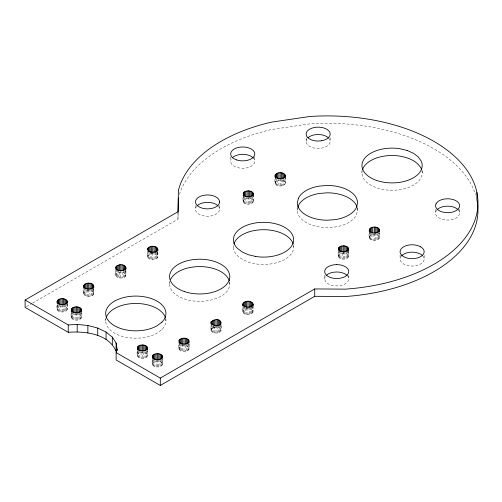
<?xml version="1.0" encoding="UTF-8"?>
<svg xmlns="http://www.w3.org/2000/svg" width="502" height="502" viewBox="0 0 502 502"><rect width="100%" height="100%" fill="white"/><g stroke="black" fill="none" stroke-linecap="round" stroke-linejoin="round"><path stroke-width="0.38" stroke-dasharray="2.51 1.88" d="M32.542 303.108L177.984 219.142L178.097 213.074M210.947 329.852C212.409 326.055 219.932 326.049 221.137 330.059C219.895 333.955 213.306 333.893 211.078 330.887L210.947 324.687M57.134 309.05C58.163 304.764 67.626 305.009 67.193 309.816C65.913 311.867 63.126 312.162 60.924 311.905C57.065 311.786 56.343 307.745 57.134 304.62M71.284 317.22C72.319 312.934 81.776 313.179 81.349 317.986C80.069 320.038 77.283 320.332 75.08 320.075C70.813 319.937 70.644 315.3 71.284 312.056M83.57 293.507C84.606 289.221 94.062 289.466 93.636 294.272C92.349 296.324 89.569 296.619 87.361 296.362C83.1 296.224 82.924 291.587 83.57 288.343M115.692 275.09C116.728 270.804 126.184 271.049 125.751 275.855C124.471 277.907 121.685 278.202 119.482 277.945C115.623 277.826 114.902 273.785 115.692 270.66M147.613 256.654C148.648 252.374 158.105 252.613 157.678 257.419C156.398 259.478 153.612 259.772 151.409 259.509C147.55 259.396 146.829 255.355 147.613 252.23M137.291 355.328C138.326 351.042 147.783 351.287 147.35 356.094C146.069 358.146 143.283 358.441 141.081 358.183C137.228 358.064 136.506 354.023 137.291 350.904M152.338 364.019C153.374 359.733 162.83 359.972 162.403 364.785C161.123 366.837 158.337 367.131 156.135 366.874C152.275 366.755 151.554 362.714 152.338 359.589M178.888 348.539C179.923 344.253 189.379 344.497 188.953 349.304C187.673 351.356 184.887 351.651 182.684 351.394C178.825 351.274 178.103 347.233 178.888 344.115M219.575 205.6L219.161 211.091A12.042 6.953 0 0 1 210.645 216.011L207.527 216.243A12.042 6.953 0 0 1 196.615 206.353M243.144 201.239C244.179 196.96 253.635 197.198 253.209 202.005C251.929 204.057 249.143 204.352 246.94 204.094C241.914 203.875 242.88 198.07 243.144 194.6M242.824 311.623C243.859 307.343 253.315 307.582 252.889 312.388C251.609 314.447 248.823 314.741 246.62 314.478C242.353 314.34 242.184 309.703 242.824 306.465M275.09 183.054C276.125 178.775 285.588 179.013 285.155 183.82C283.875 185.878 281.089 186.173 278.886 185.909C274.625 185.778 274.45 181.134 275.09 177.896M357.537 207.997L357.537 210.206L356.514 214.705A30.114 17.382 0 0 1 335.223 226.998L327.429 227.594A30.114 17.382 0 0 1 297.316 210.206L297.692 208.556M338.354 256.208C339.396 251.91 348.846 252.167 348.419 256.974C347.133 259.026 344.353 259.321 342.144 259.063C338.292 258.944 337.57 254.903 338.354 251.784M369.271 237.427C370.313 233.135 379.757 233.386 379.33 238.193C378.05 240.251 375.264 240.546 373.061 240.282C369.208 240.163 368.487 236.128 369.271 233.003M458.025 209.623A12.042 6.953 0 0 1 447.596 220.052L444.477 219.813A12.042 6.953 0 0 1 435.548 213.099L435.962 211.298A12.042 6.953 0 0 1 436.677 210.156M26.455 306.628L31.864 303.503M213.457 327.499L214.693 327.204M161.594 329.751L162.177 329.896M306.094 137.786L306.502 143.277A12.042 6.953 0 0 0 318.136 148.429L321.255 148.19A12.042 6.953 0 0 0 330.184 141.476L329.77 139.675A12.042 6.953 0 0 0 328.572 138M324.668 275.253L325.083 280.743A12.042 6.953 0 0 0 338.285 285.839A12.042 6.953 0 0 0 348.758 278.943L348.35 277.142A12.042 6.953 0 0 0 347.146 275.466M459.637 209.409L459.637 213.099M435.548 209.409L435.548 213.099M424.165 255.418L424.165 259.107M422.188 170.674L422.188 172.883M400.075 254.683L400.075 259.107M379.506 233.003L379.506 237.427M379.33 231.554L379.33 238.193M378.822 231.529L378.822 238.908M378.006 233.129L378.006 239.517M376.946 232.614L376.946 239.987M375.716 232.909L375.716 240.282M374.385 233.744L374.385 240.383M373.061 234.384L373.061 240.282M371.831 234.089L371.831 239.987M370.771 233.129L370.771 239.517M369.955 231.529L369.955 238.908M369.441 231.554L369.441 238.193M361.967 170.674L361.967 172.883M348.758 275.253L348.758 278.943M348.589 251.784L348.589 256.208M348.419 250.335L348.419 256.974M347.905 250.31L347.905 257.683M347.089 250.925L347.089 258.298M346.029 251.389L346.029 258.768M344.799 251.684L344.799 259.063M343.475 251.784L343.475 259.164M342.144 253.159L342.144 259.063M340.914 251.389L340.914 258.768M339.854 250.925L339.854 258.298M339.038 250.31L339.038 257.683M338.53 250.335L338.53 256.974M330.184 137.786L330.184 141.476M297.316 207.997L297.316 210.206M293.664 245.61L293.664 247.084M285.331 177.156L285.331 183.054M285.155 176.447L285.155 183.82M284.647 179.365L284.647 184.535M283.831 179.245L283.831 185.144M282.77 179.716L282.77 185.614M281.534 179.27L281.534 185.909M280.21 178.637L280.21 186.01M278.886 178.536L278.886 185.909M277.65 179.716L277.65 185.614M276.589 178.511L276.589 185.144M275.78 177.156L275.78 184.535M275.265 176.447L275.265 183.82M254.778 156.888L254.778 161.311M253.384 194.6L253.384 201.239M253.209 194.625L253.209 202.005M253.064 305.724L253.064 311.623M252.889 306.433L252.889 312.388M252.694 196.809L252.694 202.714M252.374 305.724L252.374 313.104M251.885 195.956L251.885 203.329M251.565 306.339L251.565 313.712M250.824 196.42L250.824 203.799M250.504 306.81L250.504 314.183M249.588 196.715L249.588 204.094M249.268 307.105L249.268 314.478M248.264 196.822L248.264 204.195M247.944 307.939L247.944 314.578M246.94 196.715L246.94 204.094M246.62 307.839L246.62 314.478M245.704 197.895L245.704 203.799M245.384 308.284L245.384 314.183M244.643 196.69L244.643 203.329M244.323 306.339L244.323 313.712M243.828 195.341L243.828 202.714M243.508 306.465L243.508 313.104M243.319 196.05L243.319 202.005M242.999 305.015L242.999 312.388M233.443 245.61L233.443 247.084M230.688 156.888L230.688 161.311M229.79 281.754L229.79 283.963M221.137 325.629L221.137 330.059M220.962 325.603L220.962 330.824M220.453 324.16L220.453 331.533M219.638 325.509L219.638 332.148M218.577 325.24L218.577 332.619M217.341 326.275L217.341 332.914M216.017 325.635L216.017 333.014M214.693 326.275L214.693 332.914M213.457 325.98L213.457 332.619M213.413 326.062L213.413 327.536M212.396 326.244L212.396 332.148M211.606 324.223L211.606 331.602M211.078 323.514L211.078 330.887M195.485 205.6L195.485 209.29M189.128 344.115L189.128 348.539M188.953 342.665L188.953 349.304M188.438 344.108L188.438 350.013M187.629 344.234L187.629 350.628M186.568 343.719L186.568 351.099M185.332 345.489L185.332 351.394M184.008 344.115L184.008 351.494M182.684 344.014L182.684 351.394M181.448 343.719L181.448 351.099M180.387 343.249L180.387 350.628M179.572 343.374L179.572 350.013M179.063 342.665L179.063 349.304M177.984 211.762L177.984 219.142M169.569 281.754L169.569 283.963M165.917 318.626L165.917 320.841M162.579 357.38L162.579 364.019M162.403 359.564L162.403 364.785M161.895 358.121L161.895 365.494M161.079 360.455L161.079 366.109M160.019 359.2L160.019 366.579M158.783 359.495L158.783 366.874M157.854 252.23L157.854 256.654M157.678 252.205L157.678 257.419M157.459 359.595L157.459 366.975M157.164 252.23L157.164 258.135M156.354 251.37L156.354 258.743M156.135 359.495L156.135 366.874M155.294 251.841L155.294 259.214M154.898 360.674L154.898 366.579M154.058 252.136L154.058 259.509M153.838 359.47L153.838 366.109M153.028 358.121L153.028 365.494M152.733 252.97L152.733 259.609M152.514 359.564L152.514 364.785M151.409 252.136L151.409 259.509M150.173 251.841L150.173 259.214M149.113 252.845L149.113 258.743M148.303 250.755L148.303 258.135M147.789 250.78L147.789 257.419M147.525 349.43L147.525 355.328M147.35 350.873L147.35 356.094M146.841 350.898L146.841 356.803M146.026 351.519L146.026 357.418M144.965 351.249L144.965 357.888M143.735 352.278L143.735 358.183M142.411 350.904L142.411 358.284M141.081 352.278L141.081 358.183M139.851 350.509L139.851 357.888M138.79 351.519L138.79 357.418M137.975 350.898L137.975 356.803M137.466 350.873L137.466 356.094M125.927 270.66L125.927 275.09M125.751 269.216L125.751 275.855M125.243 270.66L125.243 276.564M124.427 270.785L124.427 277.179M123.366 270.271L123.366 277.65M122.13 272.04L122.13 277.945M120.806 270.666L120.806 278.045M119.482 272.04L119.482 277.945M118.246 270.271L118.246 277.65M117.186 269.8L117.186 277.179M116.376 269.191L116.376 276.564M115.862 269.216L115.862 275.855M105.696 318.626L105.696 320.841M93.805 288.343L93.805 293.507M93.636 286.893L93.636 294.272M93.121 289.077L93.121 294.981M92.305 288.957L92.305 295.596M91.245 288.688L91.245 296.067M90.015 288.983L90.015 296.362M88.691 289.823L88.691 296.462M87.361 289.723L87.361 296.362M86.131 290.162L86.131 296.067M85.07 288.223L85.07 295.596M84.254 287.608L84.254 294.981M83.746 286.893L83.746 294.272M81.525 312.796L81.525 317.22M81.349 311.347L81.349 317.986M80.835 312.79L80.835 318.701M80.025 311.937L80.025 319.31M78.965 312.407L78.965 319.78M77.728 312.702L77.728 320.075M76.404 312.802L76.404 320.176M75.08 312.702L75.08 320.075M73.844 312.407L73.844 319.78M72.784 311.937L72.784 319.31M71.974 311.322L71.974 318.701M71.46 312.031L71.46 317.986M67.368 303.886L67.368 309.05M67.193 303.861L67.193 309.816M66.684 303.152L66.684 310.525M65.869 303.76L65.869 311.14M64.808 304.231L64.808 311.61M63.572 304.526L63.572 311.905M62.248 304.626L62.248 312.006M60.924 305.266L60.924 311.905M59.688 304.231L59.688 311.61M58.627 304.745L58.627 311.14M57.818 304.62L57.818 310.525M57.303 304.595L57.303 309.816M422.552 255.631A12.042 6.953 0 0 1 419.452 264.623A12.042 6.953 0 0 1 403.602 264.021L401.688 262.584A12.042 6.953 0 0 1 401.688 255.631M357.28 207.941A30.114 17.382 0 0 1 357.537 210.206M179.409 194.318A150.556 86.921 0 0 1 271.344 129.541L309.42 123.912A150.556 86.921 0 0 1 475.582 194.757M324.668 278.943A12.042 6.953 0 0 1 325.798 276M306.094 141.476A12.042 6.953 0 0 1 307.224 138.533M229.678 282.45A30.114 17.382 0 0 1 199.018 301.344A30.114 17.382 0 0 1 169.827 281.697M165.66 318.569A30.114 17.382 0 0 1 161.882 329.532L157.095 333.133A30.114 17.382 0 0 1 122.488 336.434A30.114 17.382 0 0 1 105.953 318.569M253.165 157.835A12.042 6.953 0 0 1 251.251 166.231A12.042 6.953 0 0 1 236.712 167.335L234.214 166.231A12.042 6.953 0 0 1 231.102 159.51M293.551 245.572A30.114 17.382 0 0 1 255.763 263.876L248.496 262.144L242.259 259.377L237.477 255.775A30.114 17.382 0 0 1 233.555 245.572M218.445 206.353A12.042 6.953 0 0 1 219.575 209.29M421.931 170.617A30.114 17.382 0 0 1 392.733 190.264A30.114 17.382 0 0 1 362.08 171.37"/><path stroke-width="0.75" d="M178.116 212.321L178.386 197.913M211.053 321.977L211.078 323.514C224.118 332.029 223.685 313.166 211.053 321.977L211.053 323.451M57.134 303.145C56.099 297.146 68.397 297.146 67.368 303.145M67.368 301.671C66.17 305.724 58.332 305.724 57.134 301.671M71.284 311.322C70.255 305.316 82.554 305.316 81.525 311.322M83.746 285.368C83.395 289.987 91.602 290.212 93.636 286.893C93.981 282.275 85.773 282.049 83.746 285.368L83.746 287.577M81.525 309.847C80.326 313.894 72.483 313.894 71.284 309.847M115.862 266.945C115.516 271.569 123.724 271.789 125.751 268.476C126.102 263.851 117.895 263.632 115.862 266.945L115.862 269.16M147.789 248.515C147.437 253.14 155.645 253.359 157.678 250.046C158.03 245.422 149.822 245.202 147.789 248.515L147.789 249.99M137.466 347.189C137.115 351.808 145.323 352.027 147.35 348.714C147.701 344.096 139.493 343.87 137.466 347.189L137.466 349.398M152.514 355.874C152.162 360.499 160.376 360.718 162.403 357.405C162.755 352.781 154.547 352.561 152.514 355.874L152.514 358.089M179.063 340.4C178.712 345.018 186.92 345.238 188.953 341.925C189.304 337.306 181.09 337.08 179.063 340.4L179.063 342.609M243.319 193.101C242.968 197.719 251.176 197.945 253.209 194.625C253.56 190.001 245.346 189.794 243.319 193.101L243.319 195.309M242.824 305.724C241.795 299.719 254.094 299.719 253.064 305.724M275.09 177.156C274.061 171.151 286.36 171.151 285.331 177.156M253.064 304.25C251.86 308.297 244.022 308.297 242.824 304.25M285.331 175.681C284.132 179.729 276.295 179.729 275.09 175.681M297.855 207.847L298.345 205.707A30.114 17.382 0 0 1 319.636 193.414L327.429 192.824A30.114 17.382 0 0 1 357.079 207.188M338.53 248.07C338.179 252.688 346.386 252.914 348.419 249.594C348.764 244.976 340.569 244.738 338.53 248.07L338.53 249.544M369.271 231.529C368.242 225.517 380.535 225.523 379.506 231.529M379.506 230.054C378.307 234.101 370.47 234.101 369.271 230.054M25.1 300.033L177.984 211.762L178.386 190.54A150.556 86.921 0 0 1 271.344 122.168L309.42 116.533A150.556 86.921 0 0 1 476.9 192.435L476.9 199.809A150.556 86.921 0 0 1 345.439 296.506L314.723 296.312L160.301 385.467L116.138 359.965L116.138 352.592L117.129 349.204L116.1 342.985L112.322 337.137L106.054 332.048L97.714 328.07L87.875 325.478L77.208 324.443L68.234 324.932L25.1 300.033L25.1 307.406L68.234 332.311C85.196 330.969 110.007 333.937 116.445 352.435M116.138 352.592L160.301 378.088L314.723 288.932L345.439 289.133A150.556 86.921 0 0 0 476.9 192.435M253.165 157.835L251.251 156.392A12.042 6.953 0 0 0 232.3 157.835M379.33 229.288L379.33 231.504M378.822 228.573L378.822 231.529M378.006 227.964L378.006 232.388M376.946 227.494L376.946 232.658M375.716 227.199L375.716 233.097M374.385 227.099L374.385 232.997M372.861 227.218L372.861 233.116M371.831 227.494L371.831 233.392M370.771 227.964L370.771 232.388M369.955 228.573L369.955 232.263M369.441 229.288L369.441 231.504M348.589 248.829L348.589 250.31M348.419 248.07L348.419 250.278M347.905 247.354L347.905 251.044M347.089 246.739L347.089 251.169M346.029 246.275L346.029 251.433M344.799 245.98L344.799 251.878M343.312 245.88L343.312 252.519M341.944 245.993L341.944 251.897M340.914 246.275L340.914 251.433M339.854 246.739L339.854 251.169M339.038 247.354L339.038 251.044M314.723 288.932L314.723 296.312M285.155 174.916L285.155 177.131M284.647 174.2L284.647 177.156M283.831 173.592L283.831 178.756M282.77 173.121L282.77 178.285M281.534 172.826L281.534 178.725M280.21 172.726L280.21 178.624M278.886 172.826L278.886 178.725M277.65 173.121L277.65 178.285M276.589 173.592L276.589 178.015M275.78 174.2L275.78 177.156M275.265 174.916L275.265 177.131M253.209 193.101L253.209 195.309M252.889 303.484L252.889 305.699M252.694 192.385L252.694 196.075M252.374 302.769L252.374 305.724M251.885 191.777L251.885 196.2M251.565 302.16L251.565 307.324M250.824 191.306L250.824 196.464M250.504 301.689L250.504 306.854M249.588 191.011L249.588 196.909M249.268 301.395L249.268 307.293M248.264 190.911L248.264 196.809M247.944 301.294L247.944 307.193M247.034 190.998L247.034 196.903M246.62 301.395L246.62 307.293M245.704 191.306L245.704 196.464M245.384 301.689L245.384 306.854M244.643 191.777L244.643 196.2M244.323 302.16L244.323 307.324M243.828 192.385L243.828 196.075M243.508 302.769L243.508 305.724M242.999 303.484L242.999 305.699M220.962 321.914L220.962 324.129M220.453 321.205L220.453 324.888M219.638 320.59L219.638 325.014M218.577 320.119L218.577 325.283M217.341 319.824L217.341 325.729M216.017 319.724L216.017 326.363M214.693 319.824L214.693 325.729M213.413 320.157L213.413 325.321M212.396 320.59L212.396 325.014M211.549 321.255L211.549 324.21M188.953 340.4L188.953 342.609M188.438 339.685L188.438 343.374M187.629 339.07L187.629 343.5M186.568 338.605L186.568 343.763M185.332 338.31L185.332 344.209M184.008 338.21L184.008 344.108M182.684 338.31L182.684 344.209M181.448 338.605L181.448 343.763M180.387 339.07L180.387 343.5M179.572 339.685L179.572 343.374M162.403 355.874L162.403 357.349M161.895 355.165L161.895 358.848M161.079 354.55L161.079 358.974M160.301 378.088L160.301 385.467M160.019 354.079L160.019 359.984M158.783 353.784L158.783 359.689M157.854 249.281L157.854 250.755M157.678 248.515L157.678 250.73M157.459 353.684L157.459 359.589M157.164 247.8L157.164 251.489M156.354 247.191L156.354 251.615M156.135 353.784L156.135 359.689M155.294 246.72L155.294 252.619M154.898 354.079L154.898 359.984M154.058 246.426L154.058 252.324M153.838 354.55L153.838 358.974M153.028 355.165L153.028 358.848M152.733 246.325L152.733 252.224M151.409 246.426L151.409 252.324M150.173 246.72L150.173 252.619M149.113 247.191L149.113 251.615M148.303 247.8L148.303 251.489M147.525 347.949L147.525 349.43M147.35 347.189L147.35 349.398M146.841 346.474L146.841 349.423M146.026 345.859L146.026 350.289M144.965 345.395L144.965 350.553M143.735 345.1L143.735 350.998M142.411 344.993L142.411 350.898M141.081 345.1L141.081 350.998M139.851 345.395L139.851 350.553M138.79 345.859L138.79 350.289M137.975 346.474L137.975 350.164M125.927 267.71L125.927 269.185M125.751 266.945L125.751 269.16M125.243 266.236L125.243 269.925M124.427 265.621L124.427 270.051M123.366 265.15L123.366 270.314M122.13 264.855L122.13 270.76M120.806 264.755L120.806 270.66M119.482 264.855L119.482 270.76M118.246 265.15L118.246 271.055M117.186 265.621L117.186 270.051M117.129 349.204L117.129 350.678M116.376 266.236L116.376 269.925M116.1 342.985L116.1 350.365M112.322 337.137L112.322 344.51M106.054 332.048L106.054 339.427M97.714 328.07L97.714 335.449M93.805 286.127L93.805 287.608M93.636 285.368L93.636 287.577M93.121 284.653L93.121 287.602M92.305 284.038L92.305 288.468M91.245 283.574L91.245 288.732M90.015 283.279L90.015 289.177M88.691 283.178L88.691 289.077M87.875 325.478L87.875 332.851M87.361 283.279L87.361 289.177M86.131 283.574L86.131 288.732M85.07 284.038L85.07 288.468M84.254 284.653L84.254 287.602M81.349 309.081L81.349 311.29M80.835 308.366L80.835 312.056M80.025 307.757L80.025 312.181M78.965 307.287L78.965 313.185M77.728 306.992L77.728 312.89M77.208 324.443L77.208 331.816M76.404 306.891L76.404 312.79M75.08 306.992L75.08 312.89M73.844 307.287L73.844 312.451M72.784 307.757L72.784 312.181M71.974 308.366L71.974 311.315M71.46 309.081L71.46 311.29M68.234 324.932L68.234 332.311M67.193 300.905L67.193 303.12M66.684 300.196L66.684 303.145M65.869 299.581L65.869 304.011M64.808 299.11L64.808 304.275M63.572 298.815L63.572 304.72M62.248 298.715L62.248 304.62M60.924 298.815L60.924 304.72M59.688 299.11L59.688 304.275M58.627 299.581L58.627 304.011M57.818 300.196L57.818 303.145M57.303 300.905L57.303 303.12M197.098 205.814A12.042 6.953 0 0 1 207.527 202.337L210.645 202.576A12.042 6.953 0 0 1 217.956 205.814M233.901 244.066A30.114 17.382 0 0 1 263.55 229.703A30.114 17.382 0 0 1 293.206 244.066M437.16 209.623A12.042 6.953 0 0 1 444.477 206.385L447.596 206.146A12.042 6.953 0 0 1 458.025 209.623M106.154 317.816A30.114 17.382 0 0 1 135.804 303.459A30.114 17.382 0 0 1 165.459 317.816M170.592 279.463A30.114 17.382 0 0 1 200.988 266.593A30.114 17.382 0 0 1 229.332 280.944M308.121 137.611A12.042 6.953 0 0 1 328.572 138M362.425 169.864A30.114 17.382 0 0 1 399.868 156.091C408.013 157.603 416.898 160.728 421.159 168.383A30.114 17.382 0 0 1 421.73 169.864M401.688 255.631A12.042 6.953 0 0 1 418.141 253.083L420.638 254.188A12.042 6.953 0 0 1 422.552 255.631M326.287 275.466A12.042 6.953 0 0 1 333.598 272.222L336.716 271.99A12.042 6.953 0 0 1 347.146 275.466M219.575 201.917L219.161 203.718A12.042 6.953 0 0 1 210.645 208.631L207.527 208.87A12.042 6.953 0 0 1 195.485 201.917A12.042 6.953 0 0 1 207.527 194.964L210.645 195.196A12.042 6.953 0 0 1 219.575 201.917M298.345 198.334L297.316 202.833A30.114 17.382 0 0 0 327.429 220.215L335.223 219.625A30.114 17.382 0 0 0 356.514 207.332L357.537 202.833A30.114 17.382 0 0 0 327.429 185.451L319.636 186.041A30.114 17.382 0 0 0 298.345 198.334M435.962 203.925L435.548 205.726A12.042 6.953 0 0 0 444.477 212.44L447.596 212.679A12.042 6.953 0 0 0 459.637 205.726A12.042 6.953 0 0 0 447.596 198.767L444.477 199.005A12.042 6.953 0 0 0 435.962 203.925M161.882 322.158L157.095 325.76A30.114 17.382 0 0 1 107.51 319.41A30.114 17.382 0 0 1 138.426 296.149A30.114 17.382 0 0 1 161.882 322.158M321.255 140.817L318.136 141.056A12.042 6.953 0 0 1 306.502 135.898L306.094 134.097A12.042 6.953 0 0 1 316.567 127.207A12.042 6.953 0 0 1 329.77 132.302L330.184 134.097A12.042 6.953 0 0 1 321.255 140.817M336.716 264.61L333.598 264.849A12.042 6.953 0 0 0 324.668 271.563L325.083 273.364A12.042 6.953 0 0 0 338.285 278.459A12.042 6.953 0 0 0 348.758 271.563L348.35 269.769A12.042 6.953 0 0 0 336.716 264.61M407.128 150.456L399.868 148.718A30.114 17.382 0 0 0 362.08 163.991A30.114 17.382 0 0 0 394.697 182.828A30.114 17.382 0 0 0 421.159 161.01L418.153 156.819L413.366 153.217L407.128 150.456M255.763 256.503L248.496 254.765L242.259 252.004L237.477 248.402A30.114 17.382 0 0 1 255.763 222.919A30.114 17.382 0 0 1 293.664 239.711A30.114 17.382 0 0 1 255.763 256.503M236.712 159.956L234.214 158.852A12.042 6.953 0 0 1 234.214 149.019A12.042 6.953 0 0 1 251.251 149.019L253.165 150.456A12.042 6.953 0 0 1 251.251 158.852A12.042 6.953 0 0 1 236.712 159.956M420.638 246.815L418.141 245.71A12.042 6.953 0 0 0 403.602 246.815A12.042 6.953 0 0 0 401.688 255.211L403.602 256.647A12.042 6.953 0 0 0 420.638 256.647A12.042 6.953 0 0 0 420.638 246.815M184.623 291.643A30.114 17.382 0 0 0 229.79 276.589A30.114 17.382 0 0 0 184.623 261.536A30.114 17.382 0 0 0 184.623 291.643"/></g></svg>
